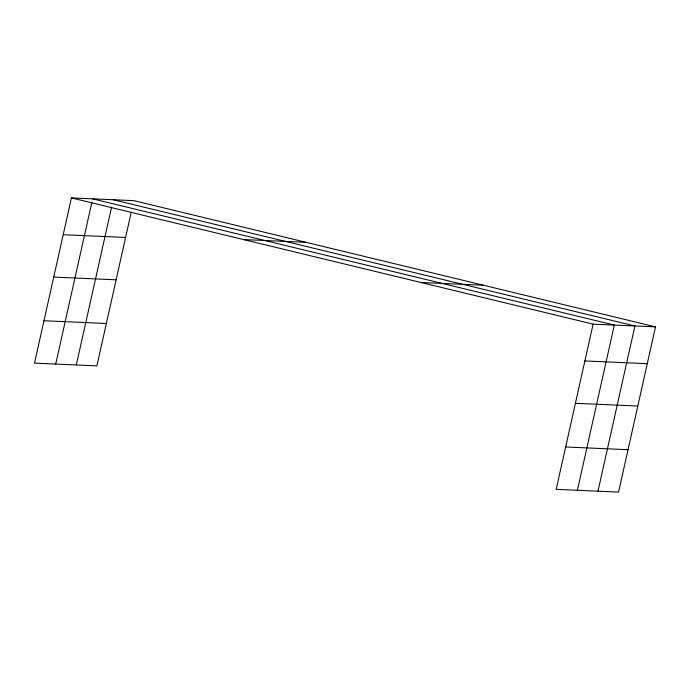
<?xml version="1.0" encoding="UTF-8"?>
<svg xmlns="http://www.w3.org/2000/svg" width="690" height="690" viewBox="0 0 690 690"><rect width="100%" height="100%" fill="white"/><g stroke="black" fill="none" stroke-linecap="round" stroke-linejoin="round"><path stroke-width="1.03" d="M655.5 326.87L593.107 324.145L556.175 489.357L618.568 492.082L655.5 326.87L133.826 200.643L71.432 197.918L34.5 363.13L96.893 365.855L131.238 212.209M55.718 364.053L91.942 201.998M76.305 364.958L111.59 207.104M577.392 490.28L614.316 325.076L92.641 198.849M597.98 491.185L634.912 325.973L113.238 199.746M243.579 239.577L305.981 242.302M63.204 234.712L125.597 237.429M420.952 282.495L483.345 285.22M53.734 277.087L116.127 279.812M43.97 320.747L106.372 323.472M584.879 360.939L647.28 363.665M575.408 403.314L637.802 406.039M565.645 446.982L628.047 449.699M71.432 197.918L593.107 324.145"/></g></svg>
